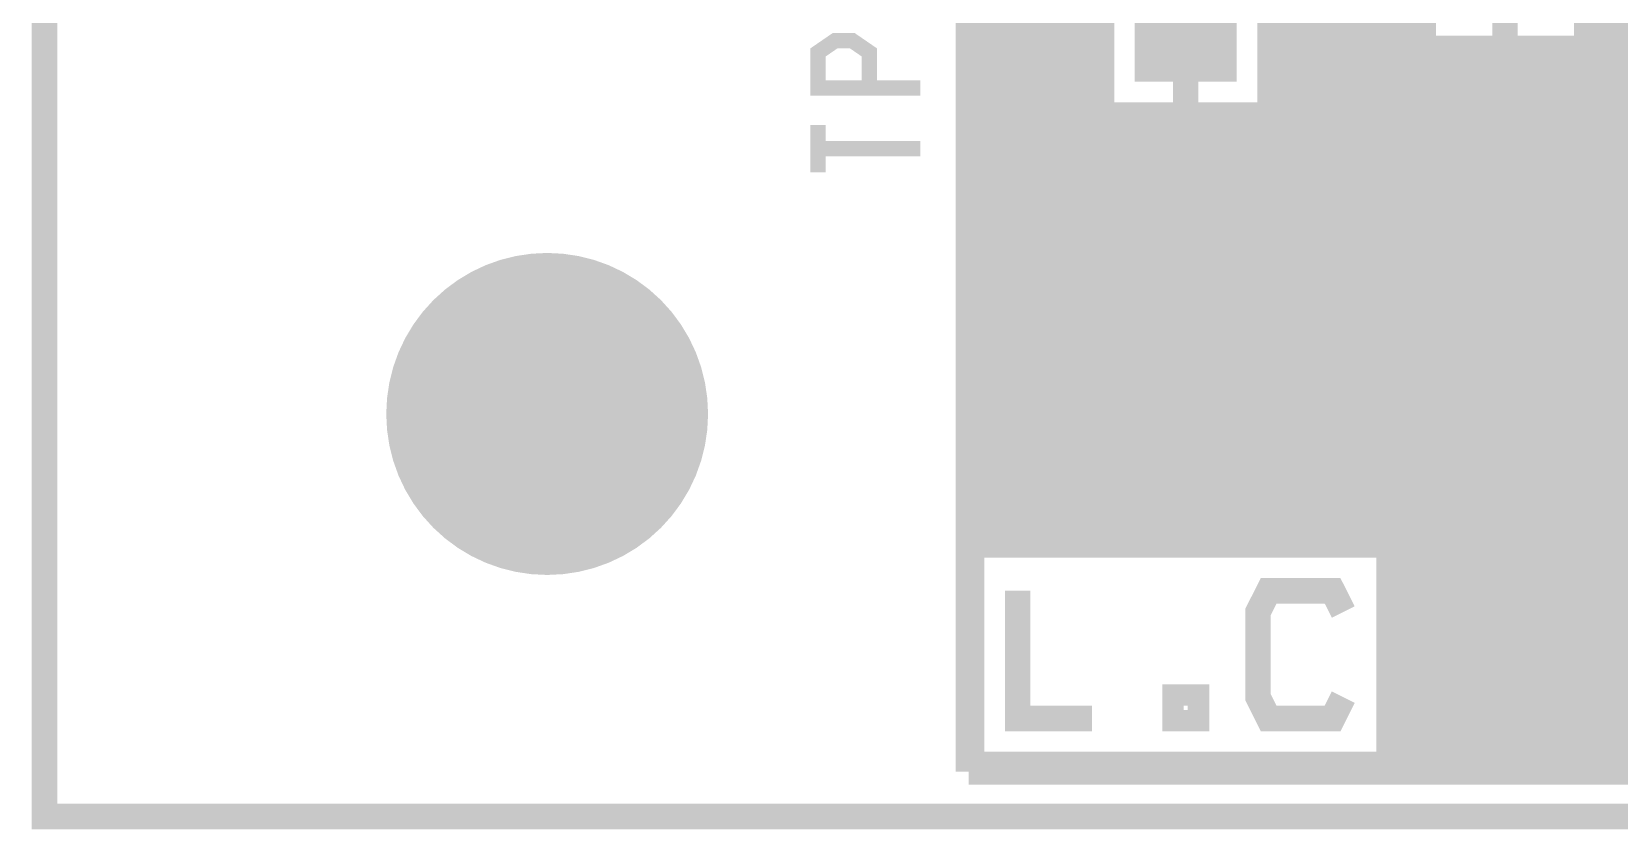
# Model space of a CAD drawing. Extents: x -5 to 90, y -49 to 54.
# Drawn here: x -5.13 to 10.66, y -4.13 to 3.8 of the extents above; entities that cross this region are included whole.
import ezdxf

# ---------------------------------------------------------------- set-up
doc = ezdxf.new("R2010")
doc.units = 0
doc.header["$MEASUREMENT"] = 0
doc.layers.get('0').update_dxf_attribs({"linetype": 'CONTINUOUS'})
for name, color, linetype in [('22-310-0_BOT', 7, 'CONTINUOUS'), ('22-310-0_DRD', 7, 'CONTINUOUS'), ('22-310-0_DRL', 2, 'CONTINUOUS'), ('22-310-0_SMT', 3, 'CONTINUOUS'), ('22-310-0_SPT', 5, 'CONTINUOUS'), ('22-310-0_SST', 14, 'CONTINUOUS'), ('22-310-0_TOP', 9, 'CONTINUOUS'), ('THRUHOLE_NPT', 11, 'CONTINUOUS')]:
    doc.layers.add(name, color=color, linetype=linetype)

# ---------------------------------------------------------------- blocks, each defined once
blk = doc.blocks.new('ROUND_1')
at = {"const_width": 1.6002}
blk.add_lwpolyline([(-0.8001, 0, 1), (0.8001, 0, 1)], format="xyb", close=True, dxfattribs=at)
blk = doc.blocks.new('RECTANGLE_21')
blk.add_solid([(0.508, 0.635), (0.508, -0.635), (-0.508, 0.635), (-0.508, -0.635)])

msp = doc.modelspace()

# ---------------------------------------------------------------- linework, layer by layer
at = {"layer": '22-310-0_DRD', "const_width": 0.254}
for points in [[(44.99864, 54.0004), (44.99864, -4.0005), (-4.99872, -4.0005), (-4.99872, 54.0004), (44.99864, 54.0004)], [(0, 0.381), (-0.635, -0.254)], [(0.635, -0.254), (0, 0.381)], [(-0.635, -0.254), (0.635, -0.254)]]:
    msp.add_lwpolyline(points, dxfattribs=at)
at = {"layer": '22-310-0_DRL', "const_width": 0.254}
msp.add_lwpolyline([(44.99864, 54.0004), (44.99864, -4.0005), (-4.99872, -4.0005), (-4.99872, 54.0004), (44.99864, 54.0004)], dxfattribs=at)
at = {"layer": '22-310-0_SST', "const_width": 0.1524}
for points in [[(8.382, 7.366), (4.318, 7.366), (4.318, 2.794), (6.096, 2.794), (6.35, 3.048), (6.604, 2.794), (8.382, 2.794), (8.382, 7.366)], [(14.732, 7.366), (10.668, 7.366), (10.668, 2.794), (12.446, 2.794), (12.7, 3.048), (12.954, 2.794), (14.732, 2.794), (14.732, 7.366)], [(10.3505, 3.6195), (10.3505, 6.5405), (8.7122, 6.5405), (8.7122, 3.6195), (10.3505, 3.6195)], [(3.20294, 3.2385), (3.20294, 3.5941), (3.03276, 3.71094), (2.86512, 3.71094), (2.69494, 3.5941), (2.69494, 3.2385), (3.71094, 3.2385)], [(9.49706, 3.10388), (9.49706, 2.74828), (9.32942, 2.68986), (9.15924, 2.68986), (8.98906, 2.74828), (8.98906, 3.10388), (9.15924, 3.1623), (9.32942, 3.1623), (10.00506, 2.92608)], [(2.69494, 2.87274), (2.69494, 2.4003)], [(3.71094, 2.63652), (2.69494, 2.63652)], [(6.51002, 2.53238), (6.51002, 2.05994), (5.83184, 2.29616), (5.83184, 2.41554), (6.84784, 2.41554)], [(9.83742, 2.3241), (10.00506, 2.26568), (10.00506, 1.91008), (9.83742, 1.85166), (9.15924, 1.85166), (8.98906, 1.91008), (8.98906, 2.26568), (9.15924, 2.3241)], [(5.83184, 1.69418), (6.6802, 1.69418), (6.84784, 1.63576), (6.84784, 1.28016), (6.6802, 1.22174), (5.83184, 1.22174)]]:
    msp.add_lwpolyline(points, dxfattribs=at)
at = {"layer": '22-310-0_TOP', "const_width": 0.254}
for points in [[(4.2418, 7.4803), (4.2418, -1.30048)], [(4.4704, 7.4803), (4.4704, -1.30048)], [(10.6426, 7.16534), (10.6426, -3.556)], [(10.414, 6.00202), (10.414, -3.556)], [(8.3566, 5.7404), (8.3566, -1.30048)], [(8.5852, 5.7404), (8.5852, -3.556)], [(4.699, 5.2578), (4.699, -1.30048)], [(4.9276, 5.2578), (4.9276, -1.30048)], [(5.1562, 5.2578), (5.1562, -1.30048)], [(5.3848, 5.2578), (5.3848, -1.30048)], [(7.2136, 5.2578), (7.2136, -1.30048)], [(7.4422, 5.2578), (7.4422, -1.30048)], [(7.6708, 5.2578), (7.6708, -1.30048)], [(7.8994, 5.2578), (7.8994, -1.30048)], [(8.128, 5.2578), (8.128, -1.30048)], [(8.7122, 5.0546), (8.7122, 3.6322)], [(10.3378, 5.0546), (10.3378, 3.6322)], [(7.1882, 4.9022), (5.5118, 4.9022), (5.5118, 2.9718)], [(7.1882, 4.9022), (7.1882, 2.9718)], [(9.525, 3.6322), (9.525, 4.3688)], [(4.191, 4.064), (4.191, -3.556)], [(6.35, 2.9718), (6.35, 3.937)], [(5.5118, 3.7592), (4.191, 3.7592)], [(8.7122, 3.7592), (7.1882, 3.7592)], [(11.8618, 3.7592), (10.3378, 3.7592)], [(5.5118, 3.5306), (4.191, 3.5306)], [(11.8618, 3.5306), (7.1882, 3.5306)], [(10.3378, 3.6322), (8.7122, 3.6322)], [(8.8138, 3.6322), (8.8138, -3.556)], [(9.0424, 3.6322), (9.0424, -3.556)], [(9.271, 3.6322), (9.271, -3.556)], [(9.4996, 3.6322), (9.4996, -3.556)], [(9.7282, 3.6322), (9.7282, -3.556)], [(9.9568, 3.6322), (9.9568, -3.556)], [(10.1854, 3.6322), (10.1854, -3.556)], [(5.5118, 3.302), (4.191, 3.302)], [(11.8618, 3.302), (7.1882, 3.302)], [(5.5118, 3.0734), (4.191, 3.0734)], [(11.8618, 3.0734), (7.1882, 3.0734)], [(7.1882, 2.9718), (5.5118, 2.9718)], [(5.6134, 2.9718), (5.6134, -1.30048)], [(5.842, 2.9718), (5.842, -1.30048)], [(6.0706, 2.9718), (6.0706, -1.30048)], [(6.2992, 2.9718), (6.2992, -1.30048)], [(6.5278, 2.9718), (6.5278, -1.30048)], [(6.7564, 2.9718), (6.7564, -1.30048)], [(6.985, 2.9718), (6.985, -1.30048)], [(12.60094, 2.8448), (4.191, 2.8448)], [(12.82954, 2.6162), (4.191, 2.6162)], [(13.05814, 2.3876), (4.191, 2.3876)], [(13.29182, 2.159), (4.191, 2.159)], [(35.814, 1.9304), (4.191, 1.9304)], [(35.814, 1.7018), (4.191, 1.7018)], [(35.814, 1.4732), (4.191, 1.4732)], [(35.814, 1.2446), (4.191, 1.2446)], [(35.814, 1.016), (4.191, 1.016)], [(35.814, 0.7874), (4.191, 0.7874)], [(35.814, 0.5588), (4.191, 0.5588)], [(35.814, 0.3302), (4.191, 0.3302)], [(35.814, 0.1016), (4.191, 0.1016)], [(35.814, -0.127), (4.191, -0.127)], [(35.814, -0.3556), (4.191, -0.3556)], [(35.814, -0.5842), (4.191, -0.5842)], [(35.814, -0.8128), (4.191, -0.8128)], [(35.814, -1.0414), (4.191, -1.0414)], [(28.0416, -1.27), (4.191, -1.27)], [(8.37438, -1.30048), (4.22148, -1.30048), (4.22148, -3.48488)], [(8.37438, -1.30048), (8.37438, -3.48488)], [(4.22148, -1.4986), (4.191, -1.4986)], [(27.8511, -1.4986), (8.37438, -1.4986)], [(4.22148, -1.7272), (4.191, -1.7272)], [(5.41782, -3.02768), (4.67868, -3.02768), (4.67868, -1.75768)], [(7.91718, -2.81432), (7.8105, -3.02768), (7.1755, -3.02768), (7.06882, -2.81432), (7.06882, -1.9685), (7.1755, -1.75768), (7.8105, -1.75768), (7.91718, -1.9685)], [(27.76474, -1.7272), (8.37438, -1.7272)], [(4.22148, -1.9558), (4.191, -1.9558)], [(27.74696, -1.9558), (8.37438, -1.9558)], [(4.22148, -2.1844), (4.191, -2.1844)], [(27.79268, -2.1844), (8.37438, -2.1844)], [(4.22148, -2.413), (4.191, -2.413)], [(27.91968, -2.413), (8.37438, -2.413)], [(4.22148, -2.6416), (4.191, -2.6416)], [(28.19146, -2.6416), (8.37438, -2.6416)], [(4.22148, -2.8702), (4.191, -2.8702)], [(6.24332, -3.02768), (6.45668, -3.02768), (6.45668, -2.81432), (6.24332, -2.81432), (6.24332, -3.02768)], [(35.814, -2.8702), (8.37438, -2.8702)], [(4.22148, -3.0988), (4.191, -3.0988)], [(35.814, -3.0988), (8.37438, -3.0988)], [(4.22148, -3.3274), (4.191, -3.3274)], [(35.814, -3.3274), (8.37438, -3.3274)], [(35.814, -3.556), (4.191, -3.556)], [(8.37438, -3.48488), (4.22148, -3.48488)], [(4.2418, -3.48488), (4.2418, -3.556)], [(4.4704, -3.48488), (4.4704, -3.556)], [(4.699, -3.48488), (4.699, -3.556)], [(4.9276, -3.48488), (4.9276, -3.556)], [(5.1562, -3.48488), (5.1562, -3.556)], [(5.3848, -3.48488), (5.3848, -3.556)], [(5.6134, -3.48488), (5.6134, -3.556)], [(5.842, -3.48488), (5.842, -3.556)], [(6.0706, -3.48488), (6.0706, -3.556)], [(6.2992, -3.48488), (6.2992, -3.556)], [(6.5278, -3.48488), (6.5278, -3.556)], [(6.7564, -3.48488), (6.7564, -3.556)], [(6.985, -3.48488), (6.985, -3.556)], [(7.2136, -3.48488), (7.2136, -3.556)], [(7.4422, -3.48488), (7.4422, -3.556)], [(7.6708, -3.48488), (7.6708, -3.556)], [(7.8994, -3.48488), (7.8994, -3.556)], [(8.128, -3.48488), (8.128, -3.556)], [(8.3566, -3.48488), (8.3566, -3.556)]]:
    msp.add_lwpolyline(points, dxfattribs=at)

# ---------------------------------------------------------------- block references
at = {"layer": '22-310-0_BOT'}
msp.add_blockref('ROUND_1', (0, 0), dxfattribs=at)
at = {"layer": '22-310-0_DRL'}
msp.add_blockref('ROUND_1', (0, 0), dxfattribs=at)
at = {"layer": '22-310-0_SMT'}
msp.add_blockref('RECTANGLE_21', (6.35, 3.937), dxfattribs=at)
at = {"layer": '22-310-0_SPT'}
msp.add_blockref('RECTANGLE_21', (6.35, 3.937), dxfattribs=at)
at = {"layer": '22-310-0_TOP'}
for name, p in [('RECTANGLE_21', (6.35, 3.937)), ('ROUND_1', (0, 0))]:
    msp.add_blockref(name, p, dxfattribs=at)
at = {"layer": 'THRUHOLE_NPT'}
msp.add_blockref('ROUND_1', (0, 0), dxfattribs=at)

doc.saveas('drawing.dxf')
